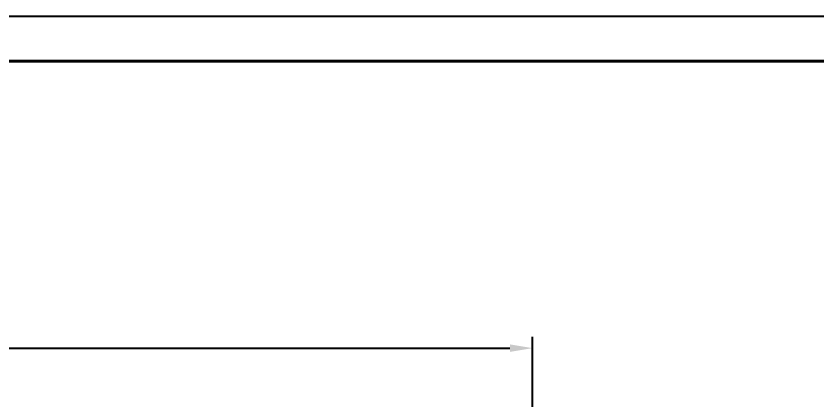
# Model space of a CAD drawing. Header units: inches. Extents: x -969 to 2045, y -594 to 12.
# Drawn here: x -780.3 to -691.5, y -31 to 11.6 of the extents above; entities that cross this region are included whole.
import ezdxf

# ---------------------------------------------------------------- set-up
doc = ezdxf.new("R2010")
doc.units = ezdxf.units.IN
doc.header["$MEASUREMENT"] = 0
doc.layers.add('KONTUR', color=7, linetype='Continuous')
doc.layers.add('Основная', color=7, linetype='Continuous', lineweight=40)
doc.styles.add('GOST type A0', font='gost.TTF', dxfattribs={"height": 2.116667})
doc.dimstyles.new('ISO-25', dxfattribs={"dimtxt": 2.5, "dimasz": 2.5, "dimexe": 1.25, "dimexo": 0.625, "dimtad": 1, "dimtxsty": 'Standard', "dimcen": 2.5, "dimadec": 0, "dimazin": 0, "dimtfac": 1, "dimtmove": 0, "dimatfit": 3, "dimfxl": 1, "dimarcsym": 0})

# ---------------------------------------------------------------- blocks, each defined once
blk = doc.blocks.new('*D26')
at = {"color": 0, "lineweight": -2, "transparency": 16777216}
for p, q in [((-882.999, -61.842), (-882.999, -24.017)), ((-722.999, -61.842), (-722.999, -24.017)), ((-880.499, -25.267), (-725.499, -25.267))]:
    blk.add_line(p, q, dxfattribs=at)
at = {"color": 0, "transparency": 16777216}
for points in [[(-880.499, -24.851), (-880.499, -25.684), (-882.999, -25.267)], [(-725.499, -24.851), (-725.499, -25.684), (-722.999, -25.267)]]:
    blk.add_solid(points, dxfattribs=at)
at = {"layer": 'DEFPOINTS', "color": 0, "transparency": 16777216}
for p in [(-722.999, -25.267), (-882.999, -62.467), (-722.999, -62.467)]:
    blk.add_point(p, dxfattribs=at)
at = {"color": 0, "transparency": 16777216, "insert": (-802.999, -23.583), "char_height": 2.1167, "attachment_point": 5, "style": 'GOST type A0'}
blk.add_mtext('80*', dxfattribs=at)

msp = doc.modelspace()

# ---------------------------------------------------------------- linework, layer by layer
at = {"layer": 'KONTUR'}
msp.add_line((-969.499, 11.572), (-128.499, 11.572), dxfattribs=at)
at = {"layer": 'Основная'}
msp.add_line((-133.499, 6.572), (-949.499, 6.572), dxfattribs=at)

# ---------------------------------------------------------------- dimensions: what is measured, and where the dimension line sits
dim = msp.add_linear_dim(base=(-722.999, -25.267), p1=(-882.999, -62.467), p2=(-722.999, -62.467), text='80*', dimstyle='ISO-25', override={"dimtxsty": 'GOST type A0'})
dim.commit()
dim.dimension.update_dxf_attribs({"geometry": '*D26', "text_midpoint": (-802.999, -25.267), "dimtype": 160})

doc.saveas('drawing.dxf')
